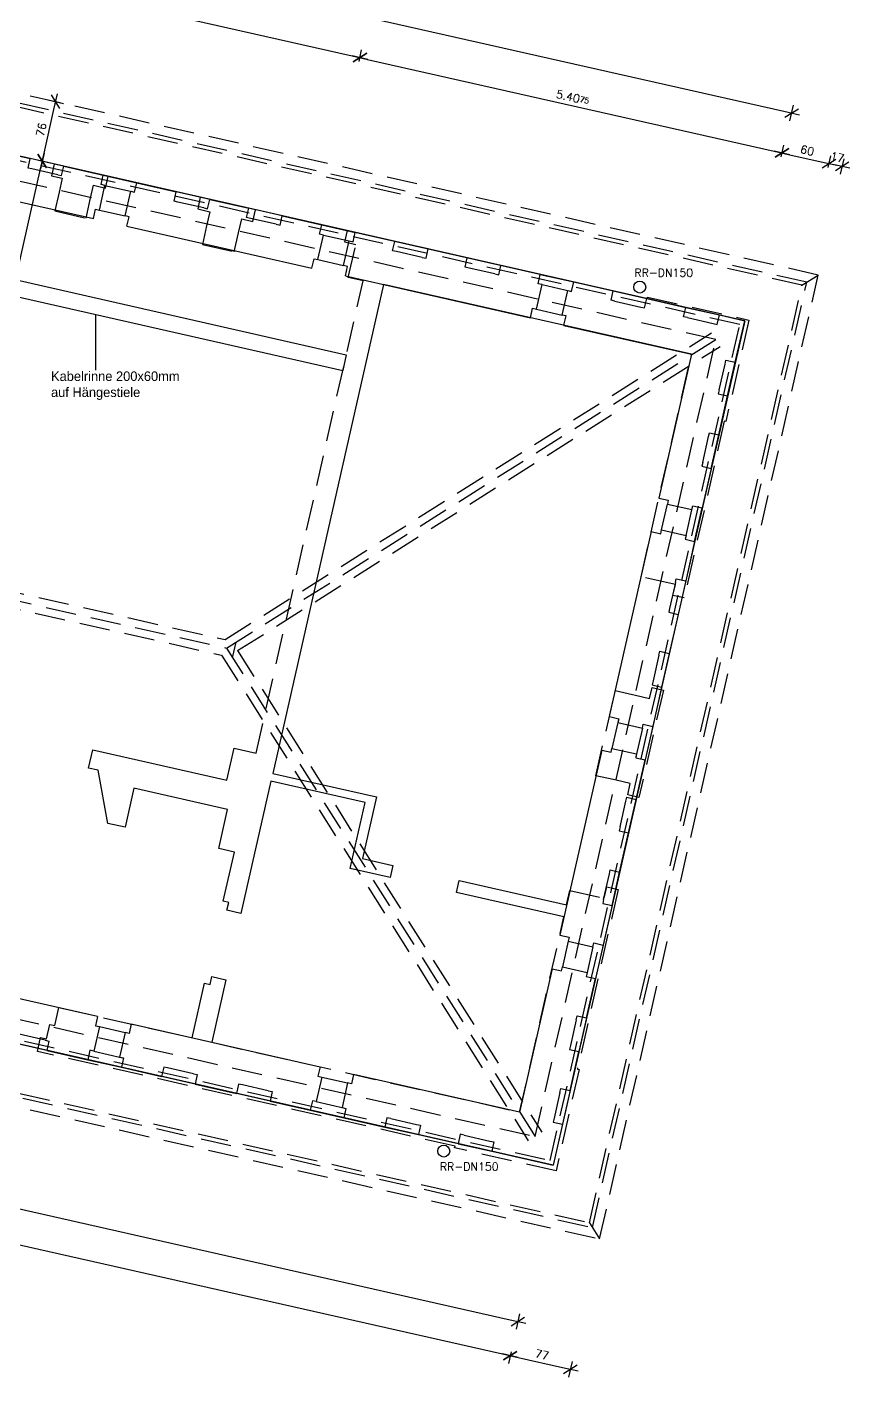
# Model space of a CAD drawing. Header units: metres. Extents: x -8 to 96, y -22 to 16.
# Drawn here: x 85.31 to 95.6, y -21.36 to -4.5 of the extents above; entities that cross this region are included whole.
import ezdxf

# ---------------------------------------------------------------- set-up
doc = ezdxf.new("R2010")
doc.units = ezdxf.units.M
doc.header["$LTSCALE"] = 0.03
doc.linetypes.add('AUSGEZOGEN', pattern=[0])
doc.linetypes.add('STRICHLINIE', pattern=[19.05, 12.7, -6.35])
doc.layers.get('0').update_dxf_attribs({"linetype": 'CONTINUOUS'})
doc.layers.get('Defpoints').update_dxf_attribs({"linetype": 'CONTINUOUS'})
for name, color, linetype in [('A_ansicht', 9, 'CONTINUOUS'), ('A_text', 2, 'CONTINUOUS'), ('A_verdeckt', 8, 'STRICHLINIE'), ('A_wände', 6, 'CONTINUOUS'), ('ANSICHT', 1, 'CONTINUOUS'), ('CKMA0002', 7, 'CONTINUOUS'), ('E__VERSYS', 2, 'AUSGEZOGEN')]:
    doc.layers.add(name, color=color, linetype=linetype)
doc.styles.add('SIMPLEX', font='simplex.shx', dxfattribs={"height": 0.1})
doc.styles.get("Standard").update_dxf_attribs({"font": 'ARIAL.TTF', "height": 1})
doc.dimstyles.get("Standard").update_dxf_attribs({"dimtxt": 0.18, "dimasz": 0.18, "dimexe": 0.18, "dimexo": 0.0625, "dimgap": 0.09, "dimtad": 0, "dimtih": 1, "dimtoh": 1, "dimzin": 0, "dimdsep": 46, "dimlunit": 3, "dimtxsty": 'Standard', "dimcen": 0.09, "dimadec": 0, "dimazin": 0, "dimtfac": 1, "dimtofl": 0, "dimtmove": 2, "dimatfit": 3, "dimfxl": 1, "dimtolj": 1, "dimtzin": 0, "dimarcsym": 0})

# ---------------------------------------------------------------- blocks, each defined once
blk = doc.blocks.new('FE_O')
at = {"layer": 'A_wände'}
for p, q in [((-0.215, -0.12), (-0.215, 0)), ((0.215, -0.12), (0.215, 0)), ((-0.165, -0.12), (-0.215, -0.12)), ((-0.165, -0.435), (-0.165, -0.12)), ((0.165, -0.435), (0.165, -0.12)), ((0.165, -0.12), (0.215, -0.12)), ((-0.215, -0.555), (-0.215, -0.435)), ((-0.215, -0.435), (-0.165, -0.435)), ((0.215, -0.435), (0.165, -0.435)), ((0.215, -0.555), (0.215, -0.435))]:
    blk.add_line(p, q, dxfattribs=at)
at = {"layer": 'A_wände', "color": 2}
for p, q in [((0.165, -0.12), (-0.201, -0.12)), ((0.165, -0.435), (-0.165, -0.435))]:
    blk.add_line(p, q, dxfattribs=at)
at = {"layer": 'ANSICHT'}
blk.add_line((0.215, 0), (-0.215, 0), dxfattribs=at)
blk = doc.blocks.new('FE_G')
at = {"layer": 'A_wände'}
for p, q in [((-0.215, -0.12), (-0.215, 0)), ((0.215, -0.12), (0.215, 0)), ((-0.165, -0.12), (-0.215, -0.12)), ((0.165, -0.12), (-0.165, -0.12)), ((0.165, -0.12), (0.215, -0.12))]:
    blk.add_line(p, q, dxfattribs=at)
at = {"layer": 'ANSICHT'}
blk.add_line((0.215, 0), (-0.215, 0), dxfattribs=at)
blk = doc.blocks.new('DIMCROSS')
at = {"color": 0, "linetype": 'ByBlock'}
blk.add_line((-1, 0), (1, 0), dxfattribs=at)
at = {"linetype": 'ByBlock'}
blk.add_line((-0.707107, -0.707107), (0.707107, 0.707107), dxfattribs=at)
blk = doc.blocks.new('*D158')
at = {"layer": 'CKMA0002', "color": 1, "lineweight": -2}
for p, q in [((72.144, -1.072), (72.188, -0.877)), ((72.264, -0.996), (89.376, -4.859)), ((89.463, -4.93), (89.496, -4.784))]:
    blk.add_line(p, q, dxfattribs=at)
at = {"layer": 'Defpoints', "color": 0}
for p in [(89.474, -4.881), (70.49, -8.4), (87.808, -12.258)]:
    blk.add_point(p, dxfattribs=at)
at = {"layer": 'CKMA0002', "color": 1, "lineweight": -2, "xscale": 0.1, "yscale": 0.1, "zscale": 0.1}
for p, rotation in [((72.166, -0.974), 167.2789374319015), ((89.474, -4.881), 347.2789374319015)]:
    blk.add_blockref('DIMCROSS', p, dxfattribs=dict(at, rotation=rotation))
at = {"layer": 'CKMA0002', "color": 3, "insert": (80.842, -2.83), "char_height": 0.1, "attachment_point": 5, "rotation": 347.2789, "style": 'SIMPLEX'}
blk.add_mtext('\\A1;17.74{\\A1\\H0.7x\\S25;}', dxfattribs=at)
blk = doc.blocks.new('*D159')
at = {"layer": 'CKMA0002', "color": 1, "lineweight": -2}
for p, q in [((89.571, -4.903), (94.652, -6.05)), ((94.738, -6.121), (94.771, -5.975))]:
    blk.add_line(p, q, dxfattribs=at)
at = {"layer": 'Defpoints', "color": 0}
for p in [(94.749, -6.072), (87.808, -12.258), (93.085, -13.443)]:
    blk.add_point(p, dxfattribs=at)
at = {"layer": 'CKMA0002', "color": 1, "lineweight": -2, "xscale": 0.1, "yscale": 0.1, "zscale": 0.1}
for p, rotation in [((89.474, -4.881), 167.2789374319015), ((94.749, -6.072), 347.2789374319015)]:
    blk.add_blockref('DIMCROSS', p, dxfattribs=dict(at, rotation=rotation))
at = {"layer": 'CKMA0002', "color": 3, "insert": (92.134, -5.379), "char_height": 0.1, "attachment_point": 5, "rotation": 347.2789, "style": 'SIMPLEX'}
blk.add_mtext('\\A1;5.40{\\A1\\H0.7x\\S75;}', dxfattribs=at)
blk = doc.blocks.new('*D160')
at = {"layer": 'CKMA0002', "color": 1, "lineweight": -2}
for p, q in [((94.847, -6.094), (95.237, -6.182)), ((95.324, -6.253), (95.357, -6.107))]:
    blk.add_line(p, q, dxfattribs=at)
at = {"layer": 'Defpoints', "color": 0}
for p in [(95.335, -6.204), (93.085, -13.443), (93.669, -13.581)]:
    blk.add_point(p, dxfattribs=at)
at = {"layer": 'CKMA0002', "color": 1, "lineweight": -2, "xscale": 0.1, "yscale": 0.1, "zscale": 0.1}
for p, rotation in [((94.749, -6.072), 167.2789374319015), ((95.335, -6.204), 347.2789374319015)]:
    blk.add_blockref('DIMCROSS', p, dxfattribs=dict(at, rotation=rotation))
at = {"layer": 'CKMA0002', "color": 3, "insert": (95.064, -6.041), "char_height": 0.1, "attachment_point": 5, "rotation": 347.2789, "style": 'SIMPLEX'}
blk.add_mtext('\\A1;60{\\A1\\H0.7x\\S;}', dxfattribs=at)
blk = doc.blocks.new('*D161')
at = {"layer": 'CKMA0002', "color": 1, "lineweight": -2}
for p, q in [((95.335, -6.204), (95.335, -6.204)), ((95.335, -6.204), (95.335, -6.204)), ((95.478, -6.339), (95.523, -6.144))]:
    blk.add_line(p, q, dxfattribs=at)
at = {"layer": 'Defpoints', "color": 0}
for p in [(95.5, -6.242), (93.669, -13.581), (93.835, -13.619)]:
    blk.add_point(p, dxfattribs=at)
at = {"layer": 'CKMA0002', "color": 1, "lineweight": -2, "xscale": 0.1, "yscale": 0.1, "zscale": 0.1}
for p, rotation in [((95.335, -6.204), 347.2789374319015), ((95.5, -6.242), 167.2789374319015)]:
    blk.add_blockref('DIMCROSS', p, dxfattribs=dict(at, rotation=rotation))
at = {"layer": 'CKMA0002', "color": 3, "insert": (95.44, -6.126), "char_height": 0.1, "attachment_point": 5, "rotation": 347.2789, "style": 'SIMPLEX'}
blk.add_mtext('\\A1;17{\\A1\\H0.7x\\S;}', dxfattribs=at)
blk = doc.blocks.new('*D162')
at = {"layer": 'CKMA0002', "color": 1, "lineweight": -2}
for p, q in [((71.583, -0.419), (71.627, -0.224)), ((71.703, -0.344), (94.77, -5.551)), ((94.846, -5.671), (94.89, -5.476))]:
    blk.add_line(p, q, dxfattribs=at)
at = {"layer": 'Defpoints', "color": 0}
for p in [(71.019, -2.917), (94.868, -5.573), (94.282, -8.169)]:
    blk.add_point(p, dxfattribs=at)
at = {"layer": 'CKMA0002', "color": 1, "lineweight": -2, "xscale": 0.1, "yscale": 0.1, "zscale": 0.1}
for p, rotation in [((71.605, -0.322), 167.2789374319015), ((94.868, -5.573), 347.2789374319015)]:
    blk.add_blockref('DIMCROSS', p, dxfattribs=dict(at, rotation=rotation))
at = {"layer": 'CKMA0002', "color": 3, "insert": (83.258, -2.85), "char_height": 0.1, "attachment_point": 5, "rotation": 347.2789, "style": 'SIMPLEX'}
blk.add_mtext('\\A1;23.84{\\A1\\H0.7x\\S75;}', dxfattribs=at)
blk = doc.blocks.new('*D174')
at = {"layer": 'CKMA0002', "color": 1, "lineweight": -2}
for p, q in [((85.457, -6.163), (85.603, -6.196)), ((83.145, -16.633), (85.483, -6.272))]:
    blk.add_line(p, q, dxfattribs=at)
at = {"layer": 'Defpoints', "color": 0}
for p in [(85.43, -6.158), (85.505, -6.174), (83.033, -16.71)]:
    blk.add_point(p, dxfattribs=at)
at = {"layer": 'CKMA0002', "color": 1, "lineweight": -2, "xscale": 0.1, "yscale": 0.1, "zscale": 0.1}
for p, rotation in [((85.505, -6.174), 77.27893743181056), ((83.123, -16.73), 257.2789374318106)]:
    blk.add_blockref('DIMCROSS', p, dxfattribs=dict(at, rotation=rotation))
at = {"layer": 'CKMA0002', "color": 3, "insert": (84.216, -11.43), "char_height": 0.1, "attachment_point": 5, "rotation": 77.2789, "style": 'SIMPLEX'}
blk.add_mtext('\\A1;10.82{\\A1\\H0.7x\\S25;}', dxfattribs=at)
blk = doc.blocks.new('*D175')
at = {"layer": 'CKMA0002', "color": 1, "lineweight": -2}
for p, q in [((85.527, -6.077), (85.651, -5.531)), ((85.575, -5.411), (85.77, -5.455))]:
    blk.add_line(p, q, dxfattribs=at)
at = {"layer": 'Defpoints', "color": 0}
for p in [(85.575, -5.411), (85.673, -5.433), (85.43, -6.158)]:
    blk.add_point(p, dxfattribs=at)
at = {"layer": 'CKMA0002', "color": 1, "lineweight": -2, "xscale": 0.1, "yscale": 0.1, "zscale": 0.1}
for p, rotation in [((85.673, -5.433), 77.27893743181056), ((85.505, -6.174), 257.2789374318106)]:
    blk.add_blockref('DIMCROSS', p, dxfattribs=dict(at, rotation=rotation))
at = {"layer": 'CKMA0002', "color": 3, "insert": (85.492, -5.782), "char_height": 0.1, "attachment_point": 5, "rotation": 77.2789, "style": 'SIMPLEX'}
blk.add_mtext('\\A1;76{\\A1\\H0.7x\\S;}', dxfattribs=at)
blk = doc.blocks.new('*D176')
at = {"layer": 'CKMA0002', "color": 1, "lineweight": -2}
for p, q in [((69.851, -15.693), (69.807, -15.888)), ((69.927, -15.812), (91.351, -20.649)), ((91.47, -20.573), (91.426, -20.768))]:
    blk.add_line(p, q, dxfattribs=at)
at = {"layer": 'Defpoints', "color": 0}
for p in [(70.27, -13.838), (91.889, -18.718), (91.448, -20.671)]:
    blk.add_point(p, dxfattribs=at)
at = {"layer": 'CKMA0002', "color": 1, "lineweight": -2, "xscale": 0.1, "yscale": 0.1, "zscale": 0.1}
for p, rotation in [((69.829, -15.79), 167.2789374319015), ((91.448, -20.671), 347.2789374319015)]:
    blk.add_blockref('DIMCROSS', p, dxfattribs=dict(at, rotation=rotation))
at = {"layer": 'CKMA0002', "color": 3, "insert": (80.661, -18.133), "char_height": 0.1, "attachment_point": 5, "rotation": 347.2789, "style": 'SIMPLEX'}
blk.add_mtext('\\A1;22.16{\\A1\\H0.7x\\S25;}', dxfattribs=at)
blk = doc.blocks.new('*D177')
at = {"layer": 'CKMA0002', "color": 1, "lineweight": -2}
for p, q in [((70.512, -16.289), (70.468, -16.484)), ((70.587, -16.409), (91.255, -21.075)), ((91.363, -21.048), (91.33, -21.194))]:
    blk.add_line(p, q, dxfattribs=at)
at = {"layer": 'Defpoints', "color": 0}
for p in [(71.095, -13.703), (91.947, -18.462), (91.352, -21.097)]:
    blk.add_point(p, dxfattribs=at)
at = {"layer": 'CKMA0002', "color": 1, "lineweight": -2, "xscale": 0.1, "yscale": 0.1, "zscale": 0.1}
for p, rotation in [((70.49, -16.387), 167.2789374319015), ((91.352, -21.097), 347.2789374319015)]:
    blk.add_blockref('DIMCROSS', p, dxfattribs=dict(at, rotation=rotation))
at = {"layer": 'CKMA0002', "color": 3, "insert": (80.943, -18.644), "char_height": 0.1, "attachment_point": 5, "rotation": 347.2789, "style": 'SIMPLEX'}
blk.add_mtext('\\A1;21.38{\\A1\\H0.7x\\S75;}', dxfattribs=at)
blk = doc.blocks.new('*D178')
at = {"layer": 'CKMA0002', "color": 1, "lineweight": -2}
for p, q in [((91.45, -21.119), (92.006, -21.244)), ((92.125, -21.169), (92.081, -21.364))]:
    blk.add_line(p, q, dxfattribs=at)
at = {"layer": 'Defpoints', "color": 0}
for p in [(91.947, -18.462), (92.698, -18.632), (92.103, -21.266)]:
    blk.add_point(p, dxfattribs=at)
at = {"layer": 'CKMA0002', "color": 1, "lineweight": -2, "xscale": 0.1, "yscale": 0.1, "zscale": 0.1}
for p, rotation in [((91.352, -21.097), 167.2789374319015), ((92.103, -21.266), 347.2789374319015)]:
    blk.add_blockref('DIMCROSS', p, dxfattribs=dict(at, rotation=rotation))
at = {"layer": 'CKMA0002', "color": 3, "insert": (91.75, -21.084), "char_height": 0.1, "attachment_point": 5, "rotation": 347.2789, "style": 'SIMPLEX'}
blk.add_mtext('\\A1;77{\\A1\\H0.7x\\S;}', dxfattribs=at)

msp = doc.modelspace()

# ---------------------------------------------------------------- linework, layer by layer
at = {"layer": 'A_ansicht', "color": 3}
for centre in [(92.96989, -7.74744), (90.52101, -18.54122)]:
    msp.add_circle(centre, 0.075, dxfattribs=at)
at = {"layer": 'A_verdeckt', "linetype": 'Continuous'}
for p, q in [((89.28494, -7.18863), (89.31807, -7.0426)), ((89.31807, -7.0426), (93.06227, -7.8919)), ((89.42144, -7.2196), (89.28494, -7.18863)), ((89.77078, -7.71446), (88.38513, -13.82318)), ((89.51381, -7.67114), (89.32856, -7.62912)), ((93.61736, -8.58697), (89.77078, -7.71446)), ((94.99746, -7.72613), (95.20084, -7.598)), ((93.06227, -7.8919), (93.06668, -7.87238)), ((93.38508, -11.5997), (93.41606, -11.4632)), ((93.52647, -11.63177), (93.38508, -11.5997)), ((86.08292, -13.75679), (86.13492, -13.52766)), ((86.13492, -13.52766), (87.81204, -13.90807)), ((87.81204, -13.90807), (87.90272, -13.5083)), ((87.90272, -13.5083), (88.17574, -13.57023)), ((86.20482, -13.78447), (86.08292, -13.75679)), ((86.32611, -14.44769), (86.20482, -13.78447)), ((88.38513, -13.82318), (89.68197, -14.11733)), ((88.36302, -13.92068), (87.98817, -15.57323)), ((89.53797, -14.18719), (88.36302, -13.92068)), ((86.65124, -14.00872), (86.54065, -14.49634)), ((87.82146, -14.27416), (86.65124, -14.00872)), ((89.68197, -14.11733), (89.50724, -14.88762)), ((87.71084, -14.76181), (87.82146, -14.27416)), ((89.35108, -15.01112), (89.53797, -14.18719)), ((86.54065, -14.49634), (86.32611, -14.44769)), ((87.90588, -14.80606), (87.71084, -14.76181)), ((87.76652, -15.4204), (87.90588, -14.80606)), ((89.50724, -14.88762), (89.88751, -14.97388)), ((89.88751, -14.97388), (89.85324, -15.12501)), ((89.85324, -15.12501), (89.35108, -15.01112)), ((90.68202, -15.31301), (90.71631, -15.16187)), ((90.71631, -15.16187), (92.057, -15.46599)), ((92.02273, -15.61712), (90.68202, -15.31301)), ((92.057, -15.46599), (92.09793, -15.2856)), ((92.52694, -15.38292), (92.55902, -15.24153)), ((92.55902, -15.24153), (92.70041, -15.27361)), ((87.83478, -15.43589), (87.76652, -15.4204)), ((87.81268, -15.53341), (87.83478, -15.43589)), ((87.98817, -15.57323), (87.81268, -15.53341)), ((87.37943, -17.12695), (87.53427, -16.44431)), ((87.53427, -16.44431), (87.60253, -16.4598)), ((87.60253, -16.4598), (87.62466, -16.36228)), ((87.80017, -16.4021), (87.62321, -17.18224)), ((87.62466, -16.36228), (87.80017, -16.4021)), ((85.55669, -17.13898), (85.59762, -16.95863)), ((85.59762, -16.95863), (85.66101, -16.97291)), ((85.44422, -17.29583), (85.48356, -17.1224)), ((85.48356, -17.1224), (85.55669, -17.13898)), ((92.19173, -17.51616), (92.21248, -17.52087)), ((90.65742, -18.50156), (90.66241, -18.47947)), ((92.34135, -19.43614), (92.46953, -19.63953))]:
    msp.add_line(p, q, dxfattribs=at)
at = {"layer": 'A_verdeckt'}
for p, q in [((89.32856, -7.62912), (89.42144, -7.2196)), ((88.17574, -13.57023), (89.51381, -7.67114)), ((93.06668, -7.87238), (94.33449, -8.15995)), ((94.33449, -8.15995), (94.04692, -9.42776)), ((92.98703, -11.36588), (93.61736, -8.58697)), ((94.02741, -9.42332), (93.52647, -11.63177)), ((94.04692, -9.42776), (94.02741, -9.42332)), ((93.41606, -11.4632), (92.98703, -11.36588)), ((92.09793, -15.2856), (92.52694, -15.38292)), ((92.70041, -15.27361), (92.19173, -17.51616)), ((91.46981, -18.05475), (92.02273, -15.61712)), ((85.66101, -16.97291), (85.71188, -16.74868)), ((85.71188, -16.74868), (87.37943, -17.12695)), ((87.62321, -17.18224), (91.46981, -18.05475)), ((90.66241, -18.47947), (85.44422, -17.29583)), ((92.21248, -17.52087), (91.92528, -18.78873)), ((91.92528, -18.78873), (90.65742, -18.50156))]:
    msp.add_line(p, q, dxfattribs=at)
at = {"layer": 'A_verdeckt', "color": 1}
for p, q in [((70.4094, -8.22797), (87.79002, -12.15158)), ((70.36516, -8.42302), (87.74594, -12.34666)), ((87.79002, -12.15158), (93.86741, -8.31984)), ((87.94636, -12.28944), (93.97408, -8.48902)), ((87.88389, -12.3778), (87.92793, -12.18271)), ((87.94636, -12.28944), (91.74728, -18.3059)), ((87.74594, -12.34666), (91.57819, -18.41272))]:
    msp.add_line(p, q, dxfattribs=at)
at = {"layer": 'A_verdeckt', "color": 2}
for p, q in [((70.50082, -8.35113), (87.80836, -12.25824)), ((87.80836, -12.25824), (93.92074, -8.40443)), ((87.80836, -12.25824), (91.66273, -18.35931))]:
    msp.add_line(p, q, dxfattribs=at)
for points in [[(9.16081, -8.38537), (15.99635, -8.38576), (16.00182, -8.29164), (62.69226, -13.26873), (62.69226, -13.26873), (70.86193, -14.73757), (70.86193, -14.73757), (92.46953, -19.63953), (95.20084, -7.598), (71.18121, -2.1407), (66.92891, -1.33726), (15.26908, 4.19016), (14.95932, 1.29038), (9.16085, 1.29038)], [(9.16081, -8.26537), (15.88313, -8.26575), (15.88934, -8.15897), (62.82891, -13.16261), (62.82891, -13.16261), (70.77017, -14.5937), (70.77017, -14.5937), (92.37905, -19.49596), (95.05728, -7.68844), (71.15677, -2.25821), (66.91136, -1.45607), (15.37566, 4.05807), (15.06719, 1.17038), (9.16085, 1.17038)], [(9.16082, -8.21537), (15.83595, -8.21575), (15.84247, -8.1037), (62.88585, -13.1184), (62.88585, -13.1184), (70.73193, -14.53375), (70.73193, -14.53375), (92.34135, -19.43614), (94.99746, -7.72613), (71.14658, -2.30717), (66.90405, -1.50557), (15.42006, 4.00304), (15.11213, 1.12038), (9.16085, 1.12038)], [(9.16085, -7.56537), (15.22268, -7.56571), (15.2332, -7.38507), (63.62604, -12.54362), (63.59687, -12.74468), (70.18861, -13.96919), (70.23485, -13.75447), (91.85124, -18.65843), (94.21983, -8.21601), (71.01419, -2.94366), (66.80898, -2.14911), (15.99733, 3.28756), (15.6964, 0.47038), (9.16085, 0.47038)], [(9.16087, -7.31537), (14.98681, -7.3157), (14.99886, -7.10867), (63.91073, -12.32255), (63.87878, -12.54278), (69.99537, -13.67902), (70.04366, -13.45474), (91.66273, -18.35931), (93.92074, -8.40443), (70.96327, -3.18846), (66.77241, -2.39662), (16.21936, 3.01238), (15.92111, 0.22038), (9.16085, 0.22038)]]:
    msp.add_lwpolyline(points, dxfattribs=at)
at = {"layer": 'A_verdeckt'}
for points in [[(85.65181, -6.21101), (85.61869, -6.35703), (85.75519, -6.38798), (85.71537, -6.56351), (85.6623, -6.79751), (86.05236, -6.886), (86.10545, -6.65198), (86.14526, -6.47647), (86.29641, -6.51075), (86.32952, -6.36471), (85.65181, -6.21101)], [(87.48009, -6.62571), (87.44695, -6.77173), (87.59809, -6.80601), (87.55828, -6.98152), (87.50521, -7.21553), (87.90497, -7.30622), (87.95805, -7.07221), (87.99787, -6.89668), (88.13437, -6.92766), (88.16751, -6.78163), (87.48009, -6.62571)], [(92.96138, -14.12303), (92.81999, -14.09097), (92.85207, -13.94959), (92.67655, -13.90978), (92.63756, -13.90092), (92.42304, -13.85227), (92.66412, -12.78946), (92.87864, -12.83811), (92.91762, -12.84696), (93.09314, -12.88677), (93.12412, -12.75027), (93.26549, -12.78233), (92.96138, -14.12303)]]:
    msp.add_lwpolyline(points, dxfattribs=at)
at = {"layer": 'A_wände', "linetype": 'Continuous'}
for p, q in [((84.86682, -6.03289), (85.35443, -6.1435)), ((85.77376, -6.23867), (86.26621, -6.35029)), ((83.83219, -6.36774), (86.14333, -6.89202)), ((86.68556, -6.44541), (87.17798, -6.5571)), ((87.59731, -6.6523), (88.08493, -6.76289)), ((88.50428, -6.85801), (88.99671, -6.9697)), ((86.5627, -6.98714), (88.87383, -7.51142)), ((89.2932, -7.60654), (91.60433, -8.13082)), ((93.05833, -7.89104), (93.54594, -8.00165)), ((92.0237, -8.22594), (93.61726, -8.5874)), ((93.96529, -8.09677), (94.28186, -8.16858)), ((94.16421, -8.68726), (94.28186, -8.16858)), ((93.61726, -8.5874), (93.20995, -10.3831)), ((93.95849, -9.59422), (94.06908, -9.1066)), ((93.86336, -10.01356), (93.75167, -10.50599)), ((93.11482, -10.80246), (92.59061, -13.11364)), ((93.65654, -10.92534), (93.54483, -11.41777)), ((93.4497, -11.83711), (93.33909, -12.32472)), ((93.24395, -12.74407), (93.13233, -13.23651)), ((92.49549, -13.533), (91.97129, -15.84416)), ((92.92545, -14.14826), (93.03712, -13.65584)), ((92.71976, -15.05523), (92.83035, -14.56762)), ((92.62465, -15.47458), (92.51296, -15.96702)), ((83.83726, -16.32284), (86.1972, -16.85801)), ((91.87613, -16.26351), (91.46982, -18.05476)), ((92.30616, -16.8788), (92.41784, -16.38636)), ((86.61657, -16.95306), (88.97653, -17.48818)), ((85.56242, -17.28359), (86.07436, -17.39968)), ((92.10045, -17.78576), (92.21104, -17.29814)), ((86.49371, -17.49479), (86.99589, -17.60867)), ((87.41526, -17.7037), (87.93214, -17.82091)), ((91.46982, -18.05476), (89.39566, -17.5843)), ((88.35149, -17.91602), (88.85368, -18.02991)), ((89.27303, -18.12501), (89.78497, -18.2411)), ((92.00533, -18.2051), (91.88893, -18.71825)), ((90.20432, -18.3362), (90.70174, -18.44875)), ((91.12104, -18.54408), (91.88893, -18.71825))]:
    msp.add_line(p, q, dxfattribs=at)
for points in [[(94.28186, -8.16858), (71.02641, -2.8849), (66.81775, -2.0897), (15.94404, 3.3536), (15.64246, 0.53038), (9.16085, 0.53038)], [(94.28186, -8.16858), (91.88894, -18.71825), (70.27308, -13.81441), (70.22725, -14.02722), (63.54049, -12.78507), (63.56911, -12.58783), (15.28006, -7.44034), (15.26986, -7.61571), (9.16085, -7.61537)]]:
    msp.add_lwpolyline(points, dxfattribs=at)
at = {"layer": 'E__VERSYS', "color": 3, "linetype": 'Continuous'}
for p, q in [((71.25491, -4.50046), (89.30436, -8.59452)), ((71.21063, -4.6957), (89.26007, -8.78976)), ((89.30436, -8.59452), (89.26007, -8.78976))]:
    msp.add_line(p, q, dxfattribs=at)
at = {"layer": 'E__VERSYS', "color": 7, "linetype": 'Continuous', "ltscale": 5}
msp.add_line((86.17408, -8.78523), (86.17408, -8.08978), dxfattribs=at)

# ---------------------------------------------------------------- block references
at = {"layer": 'A_wände', "linetype": 'Continuous'}
for name, p, rotation in [('FE_G', (85.5641, -6.19105), 347.2207208275302), ('FE_G', (87.38764, -6.60474), 347.2207208275315), ('FE_G', (88.2946, -6.81045), 347.2207208275302), ('FE_G', (90.11814, -7.22414), 347.2207208275315), ('FE_G', (91.0251, -7.42985), 347.2207208275302), ('FE_G', (94.11665, -8.89693), 257.2197117335909), ('FE_G', (93.91092, -9.80389), 257.2197117335897), ('FE_O', (93.7041, -10.71567), 257.2187749916197), ('FE_G', (92.8779, -14.35794), 257.2215659065678), ('FE_G', (92.6722, -15.26491), 257.2215659065665), ('FE_O', (86.28404, -17.44724), 167.2222626502592), ('FE_O', (89.06335, -18.07746), 167.2222626502592), ('FE_G', (89.99464, -18.28865), 167.2231993922292), ('FE_G', (90.91137, -18.49653), 167.2231993922304)]:
    msp.add_blockref(name, p, dxfattribs=dict(at, rotation=rotation))
at = {"layer": 'A_wände', "linetype": 'Continuous', "xscale": -1}
for name, p, rotation in [('FE_O', (86.47588, -6.39785), 347.2207208275319), ('FE_O', (89.20638, -7.01726), 347.2207208275319), ('FE_O', (91.93689, -7.63666), 347.2207208275319), ('FE_G', (92.84866, -7.84348), 347.2197840855619), ('FE_G', (93.75562, -8.04921), 347.2197840855606), ('FE_G', (93.49726, -11.62744), 257.2187749916213), ('FE_G', (93.29152, -12.5344), 257.21877499162), ('FE_O', (93.08477, -13.44618), 257.2215659065682), ('FE_O', (92.46541, -16.17669), 257.2215659065682), ('FE_G', (92.2586, -17.08847), 257.2206291645981), ('FE_G', (85.35274, -17.23603), 167.2222626502608), ('FE_G', (87.20559, -17.65614), 167.2222626502595), ('FE_G', (88.14181, -17.86847), 167.2222626502608), ('FE_G', (92.05289, -17.99543), 257.2206291645969)]:
    msp.add_blockref(name, p, dxfattribs=dict(at, rotation=rotation))

# ---------------------------------------------------------------- texts
at = {"layer": 'A_text', "linetype": 'Continuous', "char_height": 0.1, "width": 1, "attachment_point": 1, "style": 'SIMPLEX'}
for insert in [(92.90495, -7.51813), (90.47405, -18.68527)]:
    msp.add_mtext('RR-DN150', dxfattribs=dict(at, insert=insert))
at = {"layer": 'E__VERSYS', "color": 7, "insert": (85.61451, -8.8013), "char_height": 0.12, "attachment_point": 1}
msp.add_mtext('{\\fProxy 1|b0|i0|c0|p1;Kabelrinne 200x60mm\\Pauf Hängestiele }', dxfattribs=at)

# ---------------------------------------------------------------- dimensions: what is measured, and where the dimension line sits
at = {"layer": 'CKMA0002'}
for base, p1, p2, angle, text, override, picture, middle in [((94.86773, -5.57331), (71.01914, -2.91711), (94.28186, -8.16858), 347.278937, '23.84{\\A1\\H0.7x\\S75;}', {"dimtxt": 0.1, "dimasz": 0.1, "dimexe": 0.1, "dimexo": 2.560569, "dimgap": 0.05, "dimtad": 1, "dimtih": 0, "dimtoh": 0, "dimdec": 4, "dimrnd": 0.0025, "dimlunit": 2, "dimtxsty": 'SIMPLEX', "dimblk": 'DIMCROSS', "dimdle": 0.05, "dimclrd": 1, "dimclre": 1, "dimclrt": 3, "dimtdec": 4, "dimtix": 1, "dimtmove": 0, "dimtvp": 1}, '*D162', (83.25839, -2.85004)), ((89.47367, -4.88131), (70.48981, -8.3999), (87.80836, -12.25824), 347.278937, '17.74{\\A1\\H0.7x\\S25;}', {"dimtxt": 0.1, "dimasz": 0.1, "dimexe": 0.1, "dimexo": 7.512562, "dimgap": 0.05, "dimtad": 1, "dimtih": 0, "dimtoh": 0, "dimdec": 4, "dimrnd": 0.0025, "dimlunit": 2, "dimtxsty": 'SIMPLEX', "dimblk": 'DIMCROSS', "dimdle": 0.05, "dimclrd": 1, "dimclre": 1, "dimclrt": 3, "dimtdec": 4, "dimtix": 1, "dimtmove": 0, "dimtvp": 1}, '*D158', (80.84192, -2.83021)), ((94.7494, -6.07228), (87.80836, -12.25824), (93.0854, -13.44342), 347.278937, '5.40{\\A1\\H0.7x\\S75;}', {"dimtxt": 0.1, "dimasz": 0.1, "dimexe": 0.1, "dimexo": 7.506619, "dimgap": 0.05, "dimtad": 1, "dimtih": 0, "dimtoh": 0, "dimdec": 4, "dimrnd": 0.0025, "dimlunit": 2, "dimtxsty": 'SIMPLEX', "dimblk": 'DIMCROSS', "dimdle": 0.05, "dimse1": 1, "dimclrd": 1, "dimclre": 1, "dimclrt": 3, "dimtdec": 4, "dimtix": 1, "dimtmove": 0, "dimtvp": 1}, '*D159', (92.13356, -5.37925)), ((85.67282, -5.43311), (85.43045, -6.15752), (85.57527, -5.41109), 77.278937, '76{\\A1\\H0.7x\\S;}', {"dimtxt": 0.1, "dimasz": 0.1, "dimexe": 0.1, "dimexo": 0, "dimgap": 0.05, "dimtad": 1, "dimtih": 0, "dimtoh": 0, "dimdec": 4, "dimrnd": 0.0025, "dimlunit": 2, "dimtxsty": 'SIMPLEX', "dimblk": 'DIMCROSS', "dimdle": 0.05, "dimse1": 1, "dimclrd": 1, "dimclre": 1, "dimclrt": 3, "dimtdec": 4, "dimtix": 1, "dimtmove": 0, "dimtvp": 1}, '*D175', (85.49159, -5.78176)), ((95.33467, -6.2044), (93.0854, -13.44342), (93.6694, -13.58113), 347.278937, '60{\\A1\\H0.7x\\S;}', {"dimtxt": 0.1, "dimasz": 0.1, "dimexe": 0.1, "dimexo": 7.512354, "dimgap": 0.05, "dimtad": 1, "dimtih": 0, "dimtoh": 0, "dimdec": 4, "dimrnd": 0.0025, "dimlunit": 2, "dimtxsty": 'SIMPLEX', "dimblk": 'DIMCROSS', "dimdle": 0.05, "dimse1": 1, "dimclrd": 1, "dimclre": 1, "dimclrt": 3, "dimtdec": 4, "dimtix": 1, "dimtmove": 0, "dimtvp": 1}, '*D160', (95.06406, -6.0408)), ((95.5005, -6.24184), (93.6694, -13.58113), (93.83519, -13.61877), 347.278937, '17{\\A1\\H0.7x\\S;}', {"dimtxt": 0.1, "dimasz": 0.1, "dimexe": 0.1, "dimexo": 7.462562, "dimgap": 0.05, "dimtad": 1, "dimtih": 0, "dimtoh": 0, "dimdec": 4, "dimrnd": 0.0025, "dimlunit": 2, "dimtxsty": 'SIMPLEX', "dimblk": 'DIMCROSS', "dimdle": 0.05, "dimse1": 1, "dimclrd": 1, "dimclre": 1, "dimclrt": 3, "dimtdec": 4, "dimtix": 1, "dimtmove": 0, "dimtvp": 1}, '*D161', (95.4396, -6.12558)), ((85.50546, -6.17446), (83.0329, -16.71002), (85.43045, -6.15752), 77.278937, '10.82{\\A1\\H0.7x\\S25;}', {"dimtxt": 0.1, "dimasz": 0.1, "dimexe": 0.1, "dimexo": 0.026902, "dimgap": 0.05, "dimtad": 1, "dimtih": 0, "dimtoh": 0, "dimdec": 4, "dimrnd": 0.0025, "dimlunit": 2, "dimtxsty": 'SIMPLEX', "dimblk": 'DIMCROSS', "dimdle": 0.05, "dimse1": 1, "dimclrd": 1, "dimclre": 1, "dimclrt": 3, "dimtdec": 4, "dimtix": 1, "dimtmove": 0, "dimtvp": 1}, '*D174', (84.21645, -11.43033)), ((91.35232, -21.09656), (71.09543, -13.70323), (91.94713, -18.46168), 347.278937, '21.38{\\A1\\H0.7x\\S75;}', {"dimtxt": 0.1, "dimasz": 0.1, "dimexe": 0.1, "dimexo": 2.651187, "dimgap": 0.05, "dimtad": 1, "dimtih": 0, "dimtoh": 0, "dimdec": 4, "dimrnd": 0.0025, "dimlunit": 2, "dimtxsty": 'SIMPLEX', "dimblk": 'DIMCROSS', "dimdle": 0.05, "dimclrd": 1, "dimclre": 1, "dimclrt": 3, "dimtdec": 4, "dimtix": 1, "dimtmove": 0, "dimtvp": 1}, '*D177', (80.94298, -18.64418)), ((91.4482, -20.67061), (70.27001, -13.83787), (91.88893, -18.71825), 347.278937, '22.16{\\A1\\H0.7x\\S25;}', {"dimtxt": 0.1, "dimasz": 0.1, "dimexe": 0.1, "dimexo": 1.90149, "dimgap": 0.05, "dimtad": 1, "dimtih": 0, "dimtoh": 0, "dimdec": 4, "dimrnd": 0.0025, "dimlunit": 2, "dimtxsty": 'SIMPLEX', "dimblk": 'DIMCROSS', "dimdle": 0.05, "dimclrd": 1, "dimclre": 1, "dimclrt": 3, "dimtdec": 4, "dimtix": 1, "dimtmove": 0, "dimtvp": 1}, '*D176', (80.66075, -18.13287)), ((92.10342, -21.26612), (91.94713, -18.46168), (92.69806, -18.63201), 347.278937, '77{\\A1\\H0.7x\\S;}', {"dimtxt": 0.1, "dimasz": 0.1, "dimexe": 0.1, "dimexo": 2.600397, "dimgap": 0.05, "dimtad": 1, "dimtih": 0, "dimtoh": 0, "dimdec": 4, "dimrnd": 0.0025, "dimlunit": 2, "dimtxsty": 'SIMPLEX', "dimblk": 'DIMCROSS', "dimdle": 0.05, "dimse1": 1, "dimclrd": 1, "dimclre": 1, "dimclrt": 3, "dimtdec": 4, "dimtix": 1, "dimtmove": 0, "dimtvp": 1}, '*D178', (91.74989, -21.0838))]:
    dim = msp.add_linear_dim(base=base, p1=p1, p2=p2, angle=angle, text=text, dimstyle='Standard', override=override, dxfattribs=at)
    dim.commit()
    dim.dimension.update_dxf_attribs({"geometry": picture, "text_midpoint": middle})

doc.saveas('drawing.dxf')
